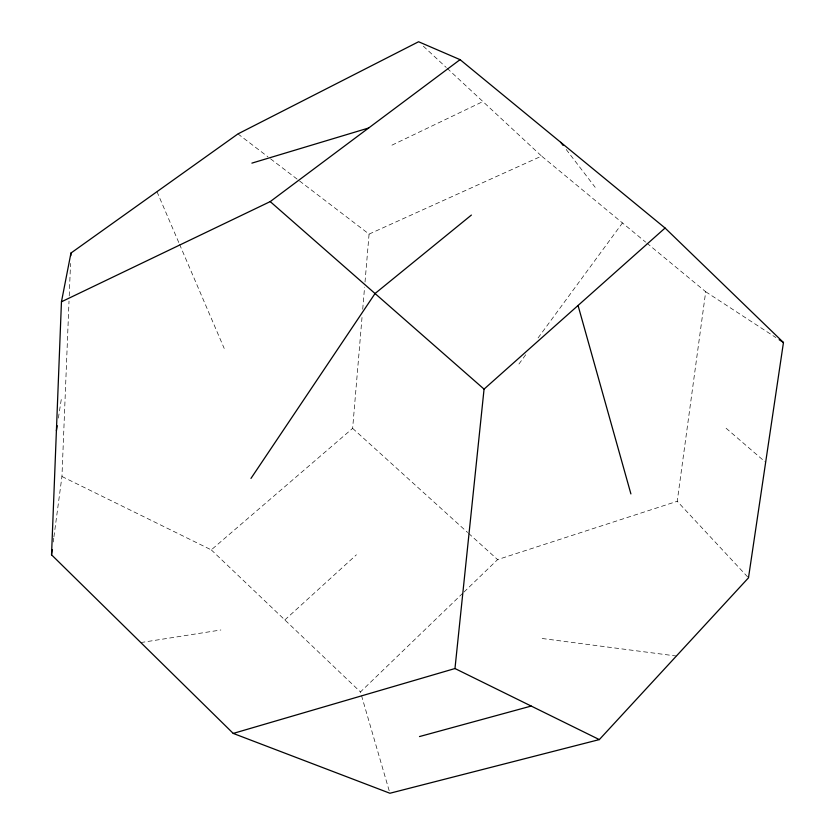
<?xml version="1.0" encoding="UTF-8"?>
<svg xmlns="http://www.w3.org/2000/svg" width="835" height="835" viewBox="0 0 835 835"><rect width="100%" height="100%" fill="white"/><g stroke="black" fill="none" stroke-linecap="round" stroke-linejoin="round"><path stroke-width="0.63" stroke-dasharray="4.17 3.13" d="M53.92 536.842L61.947 476.503L69.023 301.122M69.232 295.924L70.537 263.453M61.947 476.503L211.286 549.879L352.641 428.365L362.056 316.987M362.714 309.221L364.582 287.198M365.02 282.021L369.07 234.103L268.933 157.575M53.242 541.978L53.753 538.126M747.607 576.881L677.227 501.282L705.7 291.749L646.655 242.943M58.367 418.095L61.717 396.573M518.921 364.029L526.593 353.57M538.095 337.904L622.461 222.945M389.183 790.745L360.459 691.954L463.081 592.923M464.02 592.025L497.597 559.607L677.227 501.282M284.839 619.935L356.388 554.816M391.97 145.154L482.922 101.567M369.07 234.103L541.581 156.093L645.653 242.119M140.812 642.564L220.868 629.987M542.197 638.504L676.381 656.028M705.7 291.749L775.903 337.58M237.965 133.903L267.899 156.782M726.106 428.24L765.653 462.308M352.641 428.365L467.642 532.49M468.612 533.367L497.597 559.607M423.355 46.186L446.234 67.458M447.184 68.345L541.581 156.093M211.286 549.879L360.459 691.954M566.203 149.475L595.178 187.311M156.98 191.685L179.045 243.131M179.556 244.331L224.208 348.435"/><path stroke-width="1.25" d="M51.54 554.816L61.456 301.79L70.954 253.057L237.965 133.903L418.586 41.75L460.075 59.65L665.077 228.028L783.46 342.517L748.484 577.83L599.332 739.591L389.914 793.25L233.236 733.422L51.54 554.816L52.219 549.68M70.85 255.656L70.954 253.057M233.236 733.422L454.971 668.532L484.06 389.12L665.077 228.028M56.394 430.756L57.187 425.693M250.97 478.413L375.051 293.523L471.389 215.065M61.456 301.79L270.216 201.6L460.075 59.65M251.888 163.128L368.663 127.995M419.483 736.564L531.217 706.055M454.971 668.532L599.332 739.591M779.149 339.699L783.46 342.517M270.216 201.6L484.06 389.12M560.723 142.315L563.072 145.384M578.05 305.474L630.905 493.923"/></g></svg>
